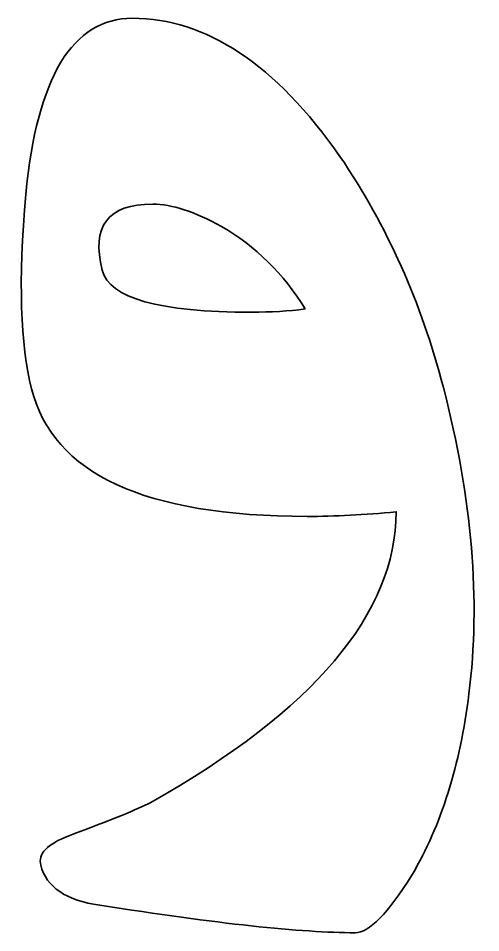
# Model space of a CAD drawing. Extents: x 284.3 to 326, y -362.7 to -280.1.
import ezdxf

# ---------------------------------------------------------------- set-up
doc = ezdxf.new("R2010")
doc.units = 0
doc.header["$MEASUREMENT"] = 0
doc.layers.add('Layer 1', color=7, linetype='Continuous')

# ---------------------------------------------------------------- blocks, each defined once
blk = doc.blocks.new('block 2')
at = {"layer": 'Layer 1', "color": 179, "lineweight": 35, "true_color": 0x231f20}
for points, knots in [([(322.672, -313.447), (325.271, -323.49), (326.04, -332.707), (324.977, -341.098), (324.188, -347.517), (322.475, -352.973), (319.836, -357.463), (317.67, -360.929), (315.956, -362.662), (314.696, -362.662), (309.891, -362.662), (302.21, -361.835), (291.654, -360.181), (288.621, -359.747), (286.85, -358.546), (286.337, -356.576), (286.062, -355.552), (286.908, -354.666), (288.877, -353.918), (292.658, -352.5), (295.12, -351.496), (296.263, -350.904), (310.993, -342.594), (318.379, -333.85), (318.418, -324.672), (315.543, -324.948), (312.865, -325.086), (310.383, -325.086), (295.73, -325.086), (287.439, -321.246), (285.51, -313.564), (284.486, -309.627), (284.309, -303.777), (284.979, -296.018), (286.003, -285.423), (289.212, -280.125), (294.608, -280.125), (301.265, -280.125), (307.508, -284.28), (313.338, -292.591), (317.592, -298.854), (320.702, -305.806), (322.672, -313.447)], [0, 0, 0, 0, 1, 1, 1, 2, 2, 2, 3, 3, 3, 4, 4, 4, 5, 5, 5, 6, 6, 6, 7, 7, 7, 8, 8, 8, 9, 9, 9, 10, 10, 10, 11, 11, 11, 12, 12, 12, 13, 13, 13, 14, 14, 14, 14]), ([(310.206, -306.357), (308.236, -303.166), (305.716, -300.686), (302.644, -298.912), (300.24, -297.574), (298.173, -296.904), (296.439, -296.904), (292.383, -296.904), (290.866, -298.894), (291.891, -302.871), (292.521, -305.393), (297.011, -306.652), (305.361, -306.652), (307.094, -306.652), (308.709, -306.555), (310.206, -306.357)], [0, 0, 0, 0, 1, 1, 1, 2, 2, 2, 3, 3, 3, 4, 4, 4, 5, 5, 5, 5])]:
    blk.add_open_spline(points, degree=3, knots=knots, dxfattribs=at)

msp = doc.modelspace()

# ---------------------------------------------------------------- block references
at = {"layer": 'Layer 1'}
msp.add_blockref('block 2', (0, 0), dxfattribs=at)

doc.saveas('drawing.dxf')
